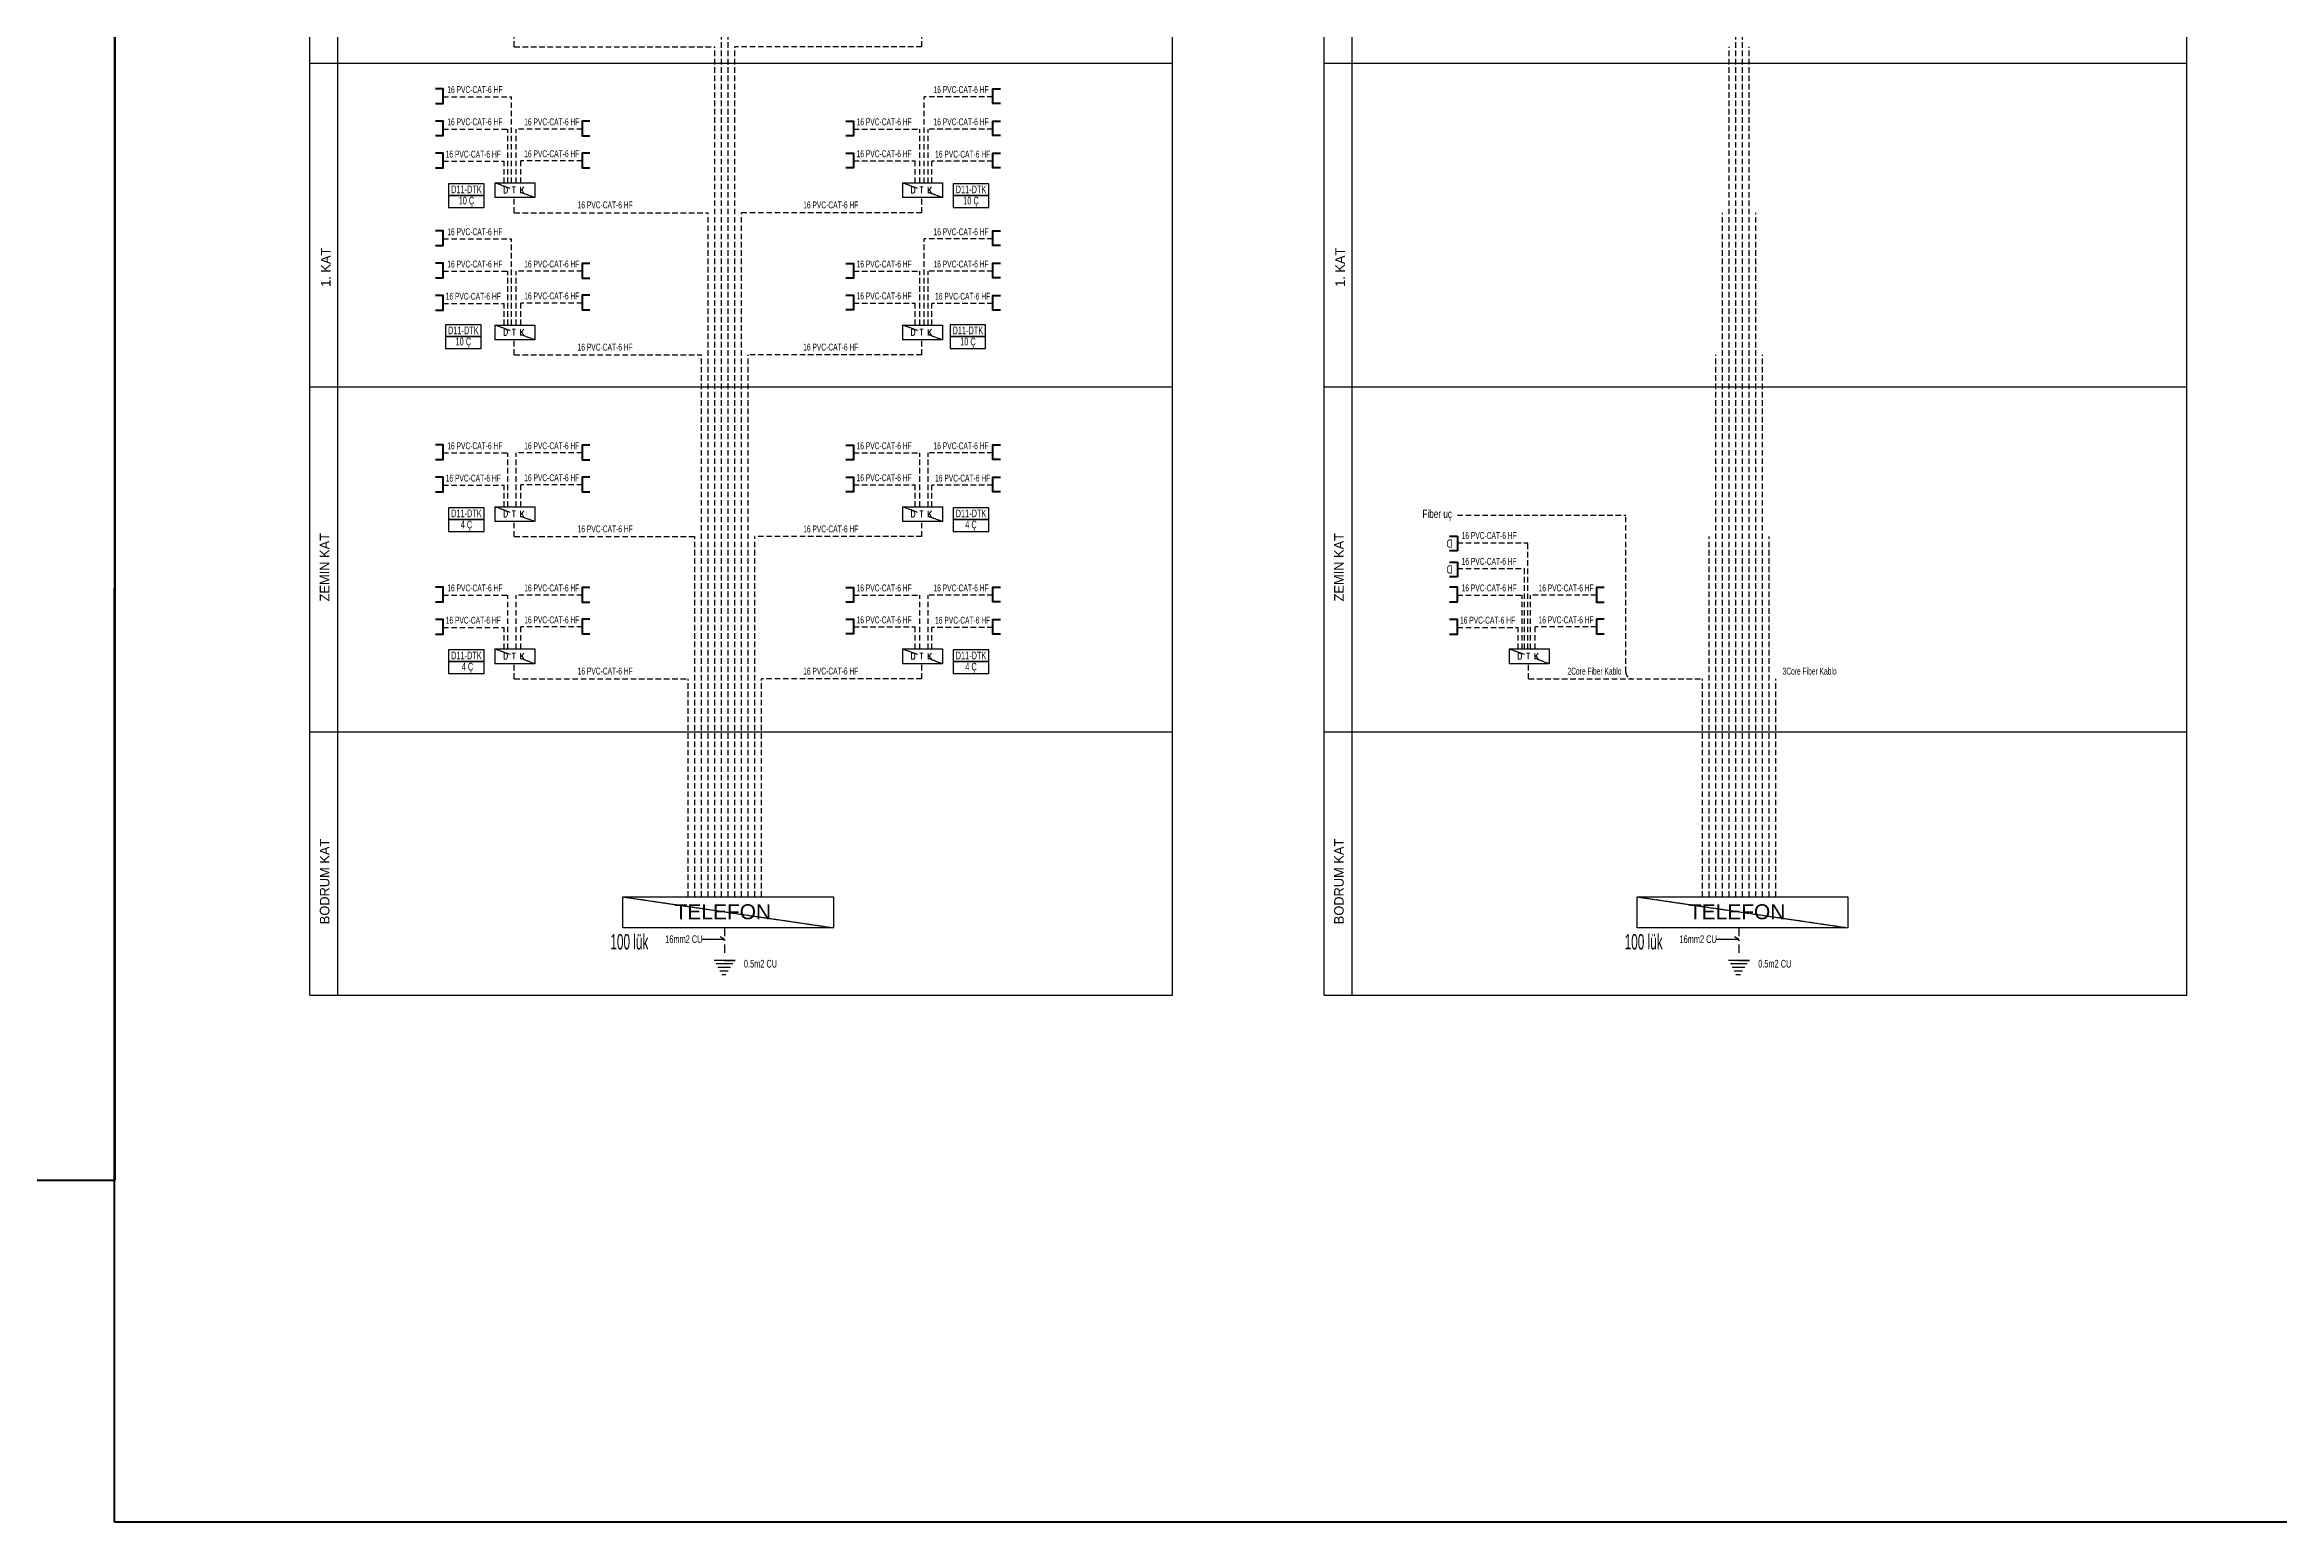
# Model space of a CAD drawing. Header units: millimetres. Extents: x 1852829 to 1882754, y -270850 to -231658.
# Drawn here: x 1871997 to 1876025, y -260468 to -257805 of the extents above; entities that cross this region are included whole.
import ezdxf
from ezdxf.enums import TextEntityAlignment as Align

# ---------------------------------------------------------------- set-up
doc = ezdxf.new("R2010")
doc.units = ezdxf.units.MM
for name, pattern in [('CONTINOUS', [0]), ('CONTINU', [0]), ('DASHDOT', [1, 0.5, -0.25, 0, -0.25]), ('DASHED2', [0.375, 0.25, -0.125]), ('DUZ', [0]), ('HIDDEN', [0.375, 0.25, -0.125])]:
    doc.linetypes.add(name, pattern=pattern)
for name, color, linetype in [('00-TABLO-ADI', 2, 'Continuous'), ('00-TEL-HAT', 3, 'Continuous'), ('00-TELEFON', 3, 'Continuous'), ('E_PRİZ', 3, 'Continuous'), ('TELEFON-', 6, 'Continuous'), ('TELEFON-YAZI', 2, 'Continuous'), ('YAZI7', 2, 'Continuous'), ('YAZI8', 2, 'Continuous')]:
    doc.layers.add(name, color=color, linetype=linetype)
for name, color, linetype, lineweight in [('a_çerçeve_line', 7, 'Continuous', 50), ('Priz', 6, 'CONTINOUS', 40), ('Telefon', 2, 'CONTINOUS', 40)]:
    doc.layers.add(name, color=color, linetype=linetype, lineweight=lineweight)
doc.styles.add('ALP', font='arial.ttf')
doc.styles.add('ERAY', font='romanstw.shx', dxfattribs={"width": 0.8, "height": 20})
doc.styles.add('Grupcad', font='arial.ttf', dxfattribs={"width": 0.7})
doc.styles.add('TL', font='arial.ttf', dxfattribs={"height": 20})
doc.styles.add('YAZI-1', font='wturkce.shx')

# ---------------------------------------------------------------- blocks, each defined once
blk = doc.blocks.new('DTKKKK')
at = {"color": 6}
for p, q in [((-37.1, 27.5), (-37.1, 0)), ((-37.1, 27.5), (37.1, 27.5)), ((37.1, 0), (-37.1, 0)), ((37.1, 27.5), (37.1, 0))]:
    blk.add_line(p, q, dxfattribs=at)
at = {"color": 2, "linetype": 'DASHED2', "lineweight": 30, "ltscale": 5}
for p, q in [((-8.9, 17.1), (-37.1, 27.5)), ((37.1, 0), (11.1, 9.6))]:
    blk.add_line(p, q, dxfattribs=at)
at = {"color": 2, "style": 'ERAY', "width": 0.9}
blk.add_text('D T K', height=11.55, dxfattribs=at).set_placement((-22, 8.3))
blk = doc.blocks.new('TELEFON PRIZI')
at = {"layer": 'Telefon', "linetype": 'CONTINU'}
blk.add_lwpolyline([(13.2, 13.9), (13.2, 0), (-13.2, 0), (-13.2, 13.9)], dxfattribs=at)
blk = doc.blocks.new('DATA-')
at = {"layer": 'Telefon', "color": 200, "linetype": 'CONTINU'}
for p, q in [((0, -11.5), (0, 14.9)), ((0, 14.9), (13.9, 14.9)), ((13.9, -11.5), (0, -11.5))]:
    blk.add_line(p, q, dxfattribs=at)
at = {"layer": 'Telefon', "color": 4, "linetype": 'CONTINU', "style": 'Grupcad', "width": 0.7}
blk.add_text('D', height=15, dxfattribs=at).set_placement((9, 1.7), align=Align.MIDDLE_LEFT)

msp = doc.modelspace()

# ---------------------------------------------------------------- linework, layer by layer
at = {"layer": '00-TABLO-ADI', "color": 2, "linetype": 'Continuous', "elevation": 0}
for points in [[(1872725, -258077.4), (1872789, -258077.4), (1872789, -258056), (1872725, -258056)], [(1872725, -258098.7), (1872789, -258098.7), (1872789, -258077.4), (1872725, -258077.4)], [(1873634.3, -258077.4), (1873698.4, -258077.4), (1873698.4, -258056), (1873634.3, -258056)], [(1873634.3, -258098.7), (1873698.4, -258098.7), (1873698.4, -258077.4), (1873634.3, -258077.4)], [(1872719.3, -258331.4), (1872783.4, -258331.4), (1872783.4, -258310.1), (1872719.3, -258310.1)], [(1873628.7, -258331.4), (1873692.7, -258331.4), (1873692.7, -258310.1), (1873628.7, -258310.1)], [(1872719.3, -258352.8), (1872783.4, -258352.8), (1872783.4, -258331.4), (1872719.3, -258331.4)], [(1873628.7, -258352.8), (1873692.7, -258352.8), (1873692.7, -258331.4), (1873628.7, -258331.4)], [(1872725, -258661.1), (1872789, -258661.1), (1872789, -258639.8), (1872725, -258639.8)], [(1873634.3, -258661.1), (1873698.4, -258661.1), (1873698.4, -258639.8), (1873634.3, -258639.8)], [(1872725, -258682.5), (1872789, -258682.5), (1872789, -258661.1), (1872725, -258661.1)], [(1873634.3, -258682.5), (1873698.4, -258682.5), (1873698.4, -258661.1), (1873634.3, -258661.1)], [(1872725, -258917.2), (1872789, -258917.2), (1872789, -258895.9), (1872725, -258895.9)], [(1872725, -258938.6), (1872789, -258938.6), (1872789, -258917.2), (1872725, -258917.2)], [(1873634.3, -258917.2), (1873698.4, -258917.2), (1873698.4, -258895.9), (1873634.3, -258895.9)], [(1873634.3, -258938.6), (1873698.4, -258938.6), (1873698.4, -258917.2), (1873634.3, -258917.2)]]:
    msp.add_lwpolyline(points, close=True, dxfattribs=at)
at = {"layer": '00-TEL-HAT', "color": 7, "linetype": 'HIDDEN', "ltscale": 5}
for p, q in [((1873039, -259341), (1873418.5, -259396.7)), ((1874867.1, -259341), (1875246.6, -259396.7))]:
    msp.add_line(p, q, dxfattribs=at)
at = {"layer": 'a_çerçeve_line'}
for p, q in [((1872122.8, -259851.4), (1872123.9, -256216.8)), ((1872122.8, -260468), (1872122.8, -259851.4)), ((1880070, -260468), (1872122.8, -260468))]:
    msp.add_line(p, q, dxfattribs=at)
msp.add_lwpolyline([(1872123.9, -259851.4), (1872123.9, -256851.4), (1853005.4, -256851.4), (1853005.4, -259851.4)], close=True, dxfattribs=at)
at = {"layer": 'E_PRİZ', "color": 7, "linetype": 'DUZ'}
for p, q in [((1873222.2, -259417.6), (1873214.1, -259412.9)), ((1875050.3, -259417.6), (1875042.3, -259412.9)), ((1873222.2, -259417.6), (1873181.1, -259417.6)), ((1875050.3, -259417.6), (1875009.2, -259417.6))]:
    msp.add_line(p, q, dxfattribs=at)
at = {"layer": 'E_PRİZ', "color": 6, "linetype": 'DUZ', "elevation": 0}
for points in [[(1873039, -259396.7), (1873039, -259341), (1873418.5, -259341), (1873418.5, -259396.7)], [(1874867.1, -259396.7), (1874867.1, -259341), (1875246.6, -259341), (1875246.6, -259396.7)]]:
    msp.add_lwpolyline(points, close=True, dxfattribs=at)
at = {"layer": 'TELEFON-', "linetype": 'HIDDEN', "ltscale": 40}
for p, q in [((1873216.9, -259341), (1873216.9, -257553.1, 0)), ((1873228.9, -259341), (1873228.9, -257553.1, 0)), ((1875045.1, -259341), (1875045.1, -257553.1, 0)), ((1875057.1, -259341), (1875057.1, -257553.1, 0)), ((1872843.1, -257809.2), (1872843.1, -257782.2)), ((1873577.7, -257809.2), (1873577.7, -257782.2)), ((1872843.1, -257809.2), (1873204.9, -257809.2, 0)), ((1873204.9, -259341), (1873204.9, -257809.2, 0)), ((1873577.7, -257809.2), (1873240.9, -257809.2, 0)), ((1873240.9, -259341), (1873240.9, -257809.2, 0)), ((1875033.1, -259341), (1875033.1, -257809.2, 0)), ((1875069.1, -259341), (1875069.1, -257809.2, 0)), ((1872715, -257899.2), (1872838.6, -257899.2)), ((1872838.6, -258054.5), (1872838.6, -257899.2)), ((1873705.8, -257899.2), (1873582.2, -257899.2)), ((1873582.2, -258054.5), (1873582.2, -257899.2)), ((1872715, -257957.4), (1872831.7, -257957.4)), ((1872831.7, -258054.5), (1872831.7, -257957.4)), ((1872965.8, -257957.4), (1872846.6, -257957.4)), ((1872846.6, -258054.5), (1872846.6, -257957.4)), ((1873455, -257957.4), (1873574.2, -257957.4)), ((1873574.2, -258054.5), (1873574.2, -257957.4)), ((1873705.8, -257957.4), (1873589.1, -257957.4)), ((1873589.1, -258054.5), (1873589.1, -257957.4)), ((1872715, -258015.5), (1872824.8, -258015.5)), ((1872824.8, -258054.5), (1872824.8, -258015.5)), ((1872855.2, -258054.5), (1872855.2, -258014.9)), ((1872965.8, -258014.9), (1872855.2, -258014.9)), ((1873455, -258014.9), (1873565.6, -258014.9)), ((1873565.6, -258054.5), (1873565.6, -258014.9)), ((1873705.8, -258015.5), (1873596.1, -258015.5)), ((1873596.1, -258054.5), (1873596.1, -258015.5)), ((1872843.1, -258108.2), (1872843.1, -258081.1)), ((1873577.7, -258108.2), (1873577.7, -258081.1)), ((1872843.1, -258108.2), (1873192.9, -258108.2, 0)), ((1873192.9, -259341), (1873192.9, -258108.2)), ((1873252.9, -259341), (1873252.9, -258108.2)), ((1873577.7, -258108.2), (1873252.9, -258108.2, 0)), ((1875021.1, -259341), (1875021.1, -258108.2)), ((1875081.1, -259341), (1875081.1, -258108.2)), ((1872715, -258155.4), (1872838.6, -258155.4)), ((1872838.6, -258310.6), (1872838.6, -258155.4)), ((1873705.8, -258155.4), (1873582.2, -258155.4)), ((1873582.2, -258310.6), (1873582.2, -258155.4)), ((1872715, -258213.5), (1872831.7, -258213.5)), ((1872831.7, -258310.6), (1872831.7, -258213.5)), ((1872965.8, -258213.5), (1872846.6, -258213.5)), ((1872846.6, -258310.6), (1872846.6, -258213.5)), ((1873455, -258213.5), (1873574.2, -258213.5)), ((1873574.2, -258310.6), (1873574.2, -258213.5)), ((1873705.8, -258213.5), (1873589.1, -258213.5)), ((1873589.1, -258310.6), (1873589.1, -258213.5)), ((1872715, -258271.6), (1872824.8, -258271.6)), ((1872824.8, -258310.6), (1872824.8, -258271.6)), ((1872855.2, -258310.6), (1872855.2, -258271)), ((1872965.8, -258271), (1872855.2, -258271)), ((1873455, -258271), (1873565.6, -258271)), ((1873565.6, -258310.6), (1873565.6, -258271)), ((1873705.8, -258271.6), (1873596.1, -258271.6)), ((1873596.1, -258310.6), (1873596.1, -258271.6)), ((1872843.1, -258364.3), (1872843.1, -258337.3)), ((1872843.1, -258364.3), (1873180.9, -258364.3, 0)), ((1873180.9, -259341), (1873180.9, -258364.3)), ((1873577.7, -258364.3), (1873264.9, -258364.3, 0)), ((1873264.9, -259341), (1873264.9, -258364.3)), ((1873577.7, -258364.3), (1873577.7, -258337.3)), ((1875009.1, -259341), (1875009.1, -258364.3)), ((1875093.1, -259341), (1875093.1, -258364.3)), ((1872715, -258541.1), (1872831.7, -258541.1)), ((1872831.7, -258638.2), (1872831.7, -258541.1)), ((1872965.8, -258541.1), (1872846.6, -258541.1)), ((1872846.6, -258638.2), (1872846.6, -258541.1)), ((1873455, -258541.1), (1873574.2, -258541.1)), ((1873574.2, -258638.2), (1873574.2, -258541.1)), ((1873705.8, -258541.1), (1873589.1, -258541.1)), ((1873589.1, -258638.2), (1873589.1, -258541.1)), ((1872715, -258599.2), (1872824.8, -258599.2)), ((1872824.8, -258638.2), (1872824.8, -258599.2)), ((1872855.2, -258638.2), (1872855.2, -258598.6)), ((1872965.8, -258598.6), (1872855.2, -258598.6)), ((1873455, -258598.6), (1873565.6, -258598.6)), ((1873565.6, -258638.2), (1873565.6, -258598.6)), ((1873705.8, -258599.2), (1873596.1, -258599.2)), ((1873596.1, -258638.2), (1873596.1, -258599.2)), ((1872843.1, -258691.9), (1872843.1, -258664.8)), ((1873577.7, -258691.9), (1873577.7, -258664.8)), ((1874543.1, -258653.4), (1874846.7, -258653.4)), ((1874846.7, -258936), (1874846.7, -258653.4)), ((1872843.1, -258691.9), (1873168.9, -258691.9, 0)), ((1873168.9, -259341), (1873168.9, -258691.9)), ((1873577.7, -258691.9), (1873276.9, -258691.9, 0)), ((1873276.9, -259341), (1873276.9, -258691.9)), ((1874543.1, -258702.8), (1874670.2, -258702.8)), ((1874670.2, -258894.3), (1874670.2, -258702.8)), ((1874997.1, -259341), (1874997.1, -258691.9)), ((1875105.1, -259341), (1875105.1, -258691.9)), ((1874543.1, -258749.3), (1874664.3, -258749.3)), ((1874664.3, -258894.3), (1874664.3, -258749.3)), ((1872715, -258797.2), (1872831.7, -258797.2)), ((1872831.7, -258894.3), (1872831.7, -258797.2)), ((1872965.8, -258797.2), (1872846.6, -258797.2)), ((1872846.6, -258894.3), (1872846.6, -258797.2)), ((1873455, -258797.2), (1873574.2, -258797.2)), ((1873574.2, -258894.3), (1873574.2, -258797.2)), ((1873705.8, -258797.2), (1873589.1, -258797.2)), ((1873589.1, -258894.3), (1873589.1, -258797.2)), ((1874543.1, -258797.2), (1874659.8, -258797.2)), ((1874659.8, -258894.3), (1874659.8, -258797.2)), ((1874793.9, -258797.2), (1874674.7, -258797.2)), ((1874674.7, -258894.3), (1874674.7, -258797.2)), ((1872715, -258855.4), (1872824.8, -258855.4)), ((1872824.8, -258894.3), (1872824.8, -258855.4)), ((1872855.2, -258894.3), (1872855.2, -258854.7)), ((1872965.8, -258854.7), (1872855.2, -258854.7)), ((1873455, -258854.7), (1873565.6, -258854.7)), ((1873565.6, -258894.3), (1873565.6, -258854.7)), ((1873705.8, -258855.4), (1873596.1, -258855.4)), ((1873596.1, -258894.3), (1873596.1, -258855.4)), ((1874543.1, -258855.4), (1874652.9, -258855.4)), ((1874652.9, -258894.3), (1874652.9, -258855.4)), ((1874683.4, -258894.3), (1874683.4, -258854.7)), ((1874793.9, -258854.7), (1874683.4, -258854.7)), ((1872843.1, -258948), (1872843.1, -258921)), ((1873577.7, -258948), (1873577.7, -258921)), ((1874671.3, -258948), (1874671.3, -258921)), ((1872843.1, -258948), (1873156.9, -258948, 0)), ((1873156.9, -259341), (1873156.9, -258948)), ((1873577.7, -258948), (1873288.9, -258948, 0)), ((1873288.9, -259341), (1873288.9, -258948)), ((1874671.3, -258948), (1874985.1, -258948, 0)), ((1874985.1, -259341), (1874985.1, -258948)), ((1875117.1, -259341), (1875117.1, -258948))]:
    msp.add_line(p, q, dxfattribs=at)
msp.add_arc((1874858.7, -258936, 0), 12, 180, 270, dxfattribs=at)
at = {"layer": 'YAZI7', "linetype": 'DUZ'}
for p, q in [((1872524.7, -257283.4), (1872524.7, -259517.9)), ((1874352.8, -257283.4), (1874352.8, -259517.9))]:
    msp.add_line(p, q, dxfattribs=at)
at = {"layer": 'YAZI7', "color": 7, "linetype": 'DASHDOT', "ltscale": 30}
for p, q in [((1873222.2, -259396.7), (1873222.2, -259455.5)), ((1875050.3, -259396.7), (1875050.3, -259455.5))]:
    msp.add_line(p, q, dxfattribs=at)
at = {"layer": 'YAZI7', "color": 2}
for p, q in [((1873241.5, -259455.5), (1873203.6, -259455.5)), ((1873237.4, -259461.9), (1873207, -259461.9)), ((1873233.2, -259468.4), (1873210.3, -259468.4)), ((1873229.1, -259474.9), (1873213.7, -259474.9)), ((1873224.9, -259481.4), (1873217.1, -259481.4)), ((1873221.9, -259455.5), (1873241.5, -259455.5)), ((1875069.7, -259455.5), (1875031.7, -259455.5)), ((1875065.5, -259461.9), (1875035.1, -259461.9)), ((1875061.4, -259468.4), (1875038.5, -259468.4)), ((1875057.2, -259474.9), (1875041.8, -259474.9)), ((1875053.1, -259481.4), (1875045.2, -259481.4)), ((1875050, -259455.5), (1875069.7, -259455.5))]:
    msp.add_line(p, q, dxfattribs=at)
at = {"layer": 'YAZI8', "linetype": 'Continuous'}
for p, q in [((1872475.1, -259517.9), (1872475.1, -257283.4)), ((1874029.6, -259517.9), (1874029.6, -257283.4)), ((1874303.3, -259517.9), (1874303.3, -257283.4)), ((1875857.7, -259517.9), (1875857.7, -257283.4)), ((1872475.1, -257838.5), (1874029.6, -257838.5)), ((1874303.3, -257838.5), (1875857.7, -257838.5)), ((1872475.1, -258422.2), (1874029.6, -258422.2)), ((1874303.3, -258422.2), (1875857.7, -258422.2)), ((1872475.1, -259043.9), (1874029.6, -259043.9)), ((1874303.3, -259043.9), (1875857.7, -259043.9)), ((1872475.1, -259517.9), (1874029.6, -259517.9)), ((1874303.3, -259517.9), (1875857.7, -259517.9))]:
    msp.add_line(p, q, dxfattribs=at)

# ---------------------------------------------------------------- block references
at = {"layer": '00-TELEFON', "xscale": 0.9680611710064113, "yscale": 0.9680611710064113, "zscale": 0.9680611710064113}
for p in [(1872844.4, -258081.1), (1873578.9, -258081.1), (1872844.4, -258337.3), (1873578.9, -258337.3), (1872844.4, -258664.8), (1873578.9, -258664.8), (1872844.4, -258921), (1873578.9, -258921), (1874672.5, -258921)]:
    msp.add_blockref('DTKKKK', p, dxfattribs=at)
at = {"layer": 'Telefon', "linetype": 'CONTINU', "xscale": -1}
for p, rotation in [((1872715, -257898.1), 90.00000000000007), ((1872715, -257956.2), 90.00000000000007), ((1872965.8, -257956.7), 270.0000000000001), ((1872715, -258014.4), 90.00000000000007), ((1872965.8, -258014.2), 270.0000000000001), ((1872715, -258154.2), 90.00000000000007), ((1872715, -258212.4), 90.00000000000007), ((1872965.8, -258212.8), 270.0000000000001), ((1872715, -258270.5), 90.00000000000007), ((1872965.8, -258270.3), 270.0000000000001), ((1872715, -258540), 90.00000000000007), ((1872965.8, -258540.4), 270.0000000000001), ((1872715, -258598.1), 90.00000000000007), ((1872965.8, -258597.9), 270.0000000000001), ((1872715, -258796.1), 90.00000000000007), ((1872965.8, -258796.6), 270.0000000000001), ((1874543.1, -258796.1), 90.00000000000007), ((1874793.9, -258796.6), 270.0000000000001), ((1872715, -258854.2), 90.00000000000007), ((1872965.8, -258854.1), 270.0000000000001), ((1874543.1, -258854.2), 90.00000000000007), ((1874793.9, -258854.1), 270.0000000000001)]:
    msp.add_blockref('TELEFON PRIZI', p, dxfattribs=dict(at, rotation=rotation))
at = {"layer": 'Telefon', "linetype": 'CONTINU'}
for p, rotation in [((1873705.8, -257898.1), 269.9999999999999), ((1873455, -257956.7), 89.99999999999993), ((1873705.8, -257956.2), 269.9999999999999), ((1873455, -258014.2), 89.99999999999993), ((1873705.8, -258014.4), 269.9999999999999), ((1873705.8, -258154.2), 269.9999999999999), ((1873455, -258212.8), 89.99999999999993), ((1873705.8, -258212.4), 269.9999999999999), ((1873455, -258270.3), 89.99999999999993), ((1873705.8, -258270.5), 269.9999999999999), ((1873455, -258540.4), 89.99999999999993), ((1873705.8, -258540), 269.9999999999999), ((1873455, -258597.9), 89.99999999999993), ((1873705.8, -258598.1), 269.9999999999999), ((1873455, -258796.6), 89.99999999999993), ((1873705.8, -258796.1), 269.9999999999999), ((1873455, -258854.1), 89.99999999999993), ((1873705.8, -258854.2), 269.9999999999999)]:
    msp.add_blockref('TELEFON PRIZI', p, dxfattribs=dict(at, rotation=rotation))
at = {"layer": 'Telefon', "color": 1, "rotation": 180}
for p in [(1874543.1, -258702.8), (1874543.1, -258749.3)]:
    msp.add_blockref('DATA-', p, dxfattribs=at)

# ---------------------------------------------------------------- texts
at = {"layer": '00-TABLO-ADI', "color": 4, "linetype": 'Continuous', "lineweight": 60, "style": 'ALP', "width": 0.55}
for s, p in [('D11-DTK', (1872757.1, -258066.2)), ('10 Ç', (1872757.1, -258088.4)), ('D11-DTK', (1873666.5, -258066.2)), ('10 Ç', (1873666.5, -258088.4)), ('D11-DTK', (1872751.5, -258320.3)), ('D11-DTK', (1873660.9, -258320.3)), ('10 Ç', (1872751.5, -258342.4)), ('10 Ç', (1873660.9, -258342.4)), ('D11-DTK', (1872757.1, -258650)), ('D11-DTK', (1873666.5, -258650)), ('4 Ç', (1872757.1, -258672.1)), ('4 Ç', (1873666.5, -258672.1)), ('D11-DTK', (1872757.1, -258906.1)), (' 4 Ç', (1872757.1, -258928.2)), ('D11-DTK', (1873666.5, -258906.1)), ('4 Ç', (1873666.5, -258928.2))]:
    msp.add_text(s, height=13.83, dxfattribs=at).set_placement(p, align=Align.MIDDLE)
at = {"layer": '00-TABLO-ADI', "color": 2, "linetype": 'Continuous', "lineweight": 60, "style": 'ALP'}
for p in [(1873132.4, -259381.3), (1874960.5, -259381.3)]:
    msp.add_text('TELEFON', height=26.97, dxfattribs=at).set_placement(p)
at = {"layer": 'Priz', "color": 4, "linetype": 'CONTINU', "style": 'Grupcad', "width": 0.7}
msp.add_text('Fiber uç', height=15, dxfattribs=at).set_placement((1874480.2, -258650.8), align=Align.MIDDLE_LEFT)
at = {"layer": 'TELEFON-YAZI', "color": 3, "style": 'TL', "text_generation_flag": 6, "width": 0.55}
for s, p in [('16 PVC-CAT-6 HF', (1872772.3, -257886.4)), ('16 PVC-CAT-6 HF', (1873648.5, -257886.4)), ('16 PVC-CAT-6 HF', (1872772.3, -257944.5)), ('16 PVC-CAT-6 HF', (1872910.9, -257944.5)), ('16 PVC-CAT-6 HF', (1873509.9, -257944.5)), ('16 PVC-CAT-6 HF', (1873648.5, -257944.5)), ('16 PVC-CAT-6 HF', (1872769.4, -258002.7)), ('16 PVC-CAT-6 HF', (1872910.9, -258002)), ('16 PVC-CAT-6 HF', (1873509.9, -258002)), ('16 PVC-CAT-6 HF', (1873651.4, -258002.7)), ('16 PVC-CAT-6 HF', (1873007.1, -258094.2)), ('16 PVC-CAT-6 HF', (1873413.7, -258094.2)), ('16 PVC-CAT-6 HF', (1872772.3, -258142.6)), ('16 PVC-CAT-6 HF', (1873648.5, -258142.6)), ('16 PVC-CAT-6 HF', (1872772.3, -258200.7)), ('16 PVC-CAT-6 HF', (1872910.9, -258200.7)), ('16 PVC-CAT-6 HF', (1873509.9, -258200.7)), ('16 PVC-CAT-6 HF', (1873648.5, -258200.7)), ('16 PVC-CAT-6 HF', (1872769.4, -258258.8)), ('16 PVC-CAT-6 HF', (1872910.9, -258258.2)), ('16 PVC-CAT-6 HF', (1873509.9, -258258.2)), ('16 PVC-CAT-6 HF', (1873651.4, -258258.8)), ('16 PVC-CAT-6 HF', (1873007.1, -258350.4)), ('16 PVC-CAT-6 HF', (1873413.7, -258350.4)), ('16 PVC-CAT-6 HF', (1872772.3, -258528.3)), ('16 PVC-CAT-6 HF', (1872910.9, -258528.3)), ('16 PVC-CAT-6 HF', (1873509.9, -258528.3)), ('16 PVC-CAT-6 HF', (1873648.5, -258528.3)), ('16 PVC-CAT-6 HF', (1872769.4, -258586.4)), ('16 PVC-CAT-6 HF', (1872910.9, -258585.8)), ('16 PVC-CAT-6 HF', (1873509.9, -258585.8)), ('16 PVC-CAT-6 HF', (1873651.4, -258586.4)), ('16 PVC-CAT-6 HF', (1873007.2, -258678)), ('16 PVC-CAT-6 HF', (1873413.7, -258678)), ('16 PVC-CAT-6 HF', (1874600.4, -258690)), ('16 PVC-CAT-6 HF', (1874600.4, -258736.5)), ('16 PVC-CAT-6 HF', (1872772.3, -258784.4)), ('16 PVC-CAT-6 HF', (1872910.9, -258784.4)), ('16 PVC-CAT-6 HF', (1873509.9, -258784.4)), ('16 PVC-CAT-6 HF', (1873648.5, -258784.4)), ('16 PVC-CAT-6 HF', (1874600.4, -258784.4)), ('16 PVC-CAT-6 HF', (1874739, -258784.4)), ('16 PVC-CAT-6 HF', (1872769.4, -258842.5)), ('16 PVC-CAT-6 HF', (1872910.9, -258841.9)), ('16 PVC-CAT-6 HF', (1873509.9, -258841.9)), ('16 PVC-CAT-6 HF', (1873651.4, -258842.5)), ('16 PVC-CAT-6 HF', (1874597.5, -258842.5)), ('16 PVC-CAT-6 HF', (1874739, -258841.9)), ('16 PVC-CAT-6 HF', (1873007.2, -258934.1)), ('16 PVC-CAT-6 HF', (1873413.7, -258934.1)), ('2Core Fiber Kablo', (1874790.2, -258934.1)), ('3Core Fiber Kablo', (1875177.9, -258934.1))]:
    msp.add_text(s, height=12.5, rotation=180, dxfattribs=at).set_placement(p, align=Align.MIDDLE)
at = {"layer": 'YAZI7', "style": 'TL', "width": 0.55}
for s, height, p in [('100 lük', 27.66, (1873016.5, -259435.8)), ('16mm2 CU', 13.83, (1873115.4, -259424.2, 0)), ('100 lük', 27.66, (1874844.6, -259435.8)), ('16mm2 CU', 13.83, (1874943.5, -259424.2, 0)), ('0.5m2 CU', 13.83, (1873257.2, -259468.4)), ('0.5m2 CU', 13.83, (1875085.3, -259468.4))]:
    msp.add_text(s, height=height, dxfattribs=at).set_placement(p)
at = {"layer": 'YAZI8', "color": 4, "linetype": 'Continuous', "style": 'YAZI-1'}
for s, p in [('1. KAT', (1872503.5, -258206.5)), ('1. KAT', (1874331.7, -258206.5)), ('ZEMIN KAT', (1872501.5, -258747)), ('ZEMIN KAT', (1874329.6, -258747)), ('BODRUM KAT', (1872501.5, -259313.3)), ('BODRUM KAT', (1874329.6, -259313.3))]:
    msp.add_text(s, height=17.29, rotation=90, dxfattribs=at).set_placement(p, align=Align.MIDDLE)

doc.saveas('drawing.dxf')
